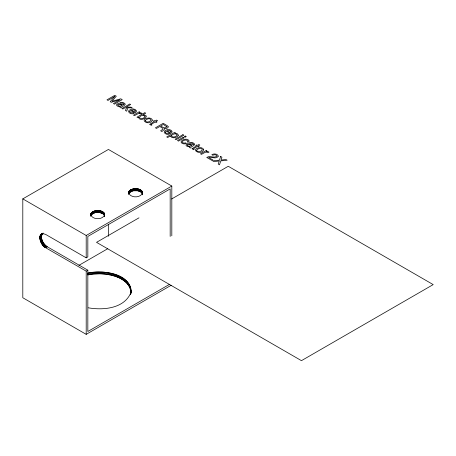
<?xml version="1.0" encoding="UTF-8"?>
<svg xmlns="http://www.w3.org/2000/svg" width="456" height="456" viewBox="0 0 456 456"><rect width="100%" height="100%" fill="white"/><g stroke="black" fill="none" stroke-linecap="round" stroke-linejoin="round"><path stroke-width="0.68" d="M88.612 272.887L87.803 273.053L87.803 274.951L88.612 274.786L88.612 272.887C103.444 270.1 131.727 273.024 130.912 293.396L130.883 289.018M88.612 274.786L89.427 274.632L89.427 272.734M89.427 274.632L91.08 274.364L91.08 272.46M91.097 213.294L90.812 215.876L91.097 213.294C94.192 209.332 102.919 209.275 104.709 214.445M91.097 215.192L91.234 213.072M91.234 214.975L91.394 212.855M91.394 214.759L91.576 212.644M91.08 274.364L91.918 274.25L91.918 272.346M91.918 274.25L92.762 274.147L92.762 272.243M92.762 274.147L93.605 274.056L93.605 272.152M91.576 214.548L94.409 212.912L94.409 211.008M94.409 212.912L94.774 212.804L94.774 210.906M94.774 212.804L95.15 212.713L95.15 210.814M95.15 212.713L95.532 212.633L95.532 210.735M130.969 292.404C129.31 278.137 111.617 274.067 99.596 273.799L99.596 271.896M104.641 215.876L103.204 213.961L99.927 212.633L99.927 210.735M100.309 212.713L100.309 210.814M100.457 273.817L100.457 271.913M100.679 212.804L100.679 210.906M101.044 212.912L101.044 211.008M101.317 273.845L101.317 271.947M101.392 213.026L101.392 211.128M101.734 213.157L101.734 211.259M102.058 213.3L102.058 211.396M102.172 273.891L102.172 271.987M102.372 213.448L102.372 211.55M103.877 274.016L103.877 272.112M104.566 216.646L104.566 213.744M104.641 216.412L104.641 213.978M105.57 274.193L105.57 272.295M106.408 274.301L106.408 272.403M108.066 274.558L108.066 272.659M108.887 274.706L108.887 272.808M115.151 276.336L115.151 274.432M116.611 276.86L116.611 274.957M118.019 277.43L118.019 275.527M122.487 279.745L122.487 277.846M123.063 280.115L123.063 278.217M123.616 280.497L123.616 278.593M124.157 280.879L124.157 278.981M124.682 281.278L124.682 279.374M125.183 281.677L125.183 279.779M125.668 282.087L125.668 280.189M126.13 282.509L126.13 280.605M126.574 282.931L126.574 281.027M128.672 194.022L128.951 191.434C132.046 187.479 140.773 187.422 142.563 192.586M128.951 193.338L129.088 191.218M129.088 193.116L129.248 191.001M129.248 192.899L129.43 190.79M130.091 287.975L130.091 286.077M130.279 288.46L130.279 286.562M130.45 288.95L130.45 287.046M130.524 294.736L130.969 290.506M130.593 289.44L130.593 287.536M130.712 289.93L130.712 288.027M130.764 293.755L130.764 292.484M130.809 290.421L130.809 288.523M130.952 292.9L130.963 290.01M129.43 192.694L132.268 191.058L132.268 189.154M132.268 191.058L132.628 190.95L132.628 189.052M132.628 190.95L133.004 190.859L133.004 188.955M133.004 190.859L133.386 190.779L133.386 188.875M142.494 194.022L141.064 192.107L137.78 190.779L137.78 188.875M138.162 190.859L138.162 188.955M138.533 190.95L138.533 189.052M138.898 191.058L138.898 189.154M139.251 191.172L139.251 189.274M139.587 191.303L139.587 189.4M139.912 191.44L139.912 189.542M140.226 191.594L140.226 189.69M142.42 194.786L142.426 191.89M142.494 194.558L142.494 192.118M142.563 193.857L142.54 192.352M169.552 284.316L87.837 331.495L87.837 270.186L86.195 271.138L45.594 247.699C40.27 245.898 36.001 230.582 45.594 234.39L86.195 257.828L87.837 256.876L87.837 236.43L170.168 188.898L170.168 236.43M87.837 270.186L47.242 246.747C43.177 244.159 39.336 237.502 42.904 233.21L41.257 234.162M90.744 214.445L90.812 213.978M104.709 214.679C102.942 220.066 92.511 220.066 90.744 214.679M128.598 192.586L128.951 191.434M142.563 192.825C140.796 198.212 130.37 198.212 128.598 192.825M130.524 293.47C123.508 308.74 102.845 310.393 88.207 307.794M171.2 285.268L86.195 334.345L22.8 297.745L22.8 198.879L108.42 149.448L171.815 186.048L171.815 235.837M41.063 234.321L43.257 233.084M40.709 234.697L42.528 233.546M40.556 234.908L42.203 233.962M40.413 235.142L42.06 234.19M40.288 235.393L41.935 234.441M40.174 235.661L41.821 234.709M40.077 235.94L41.724 234.988M39.997 236.236L41.644 235.285M39.934 236.544L41.581 235.592M39.883 236.863L41.53 235.912M39.854 237.2L41.496 236.248M39.837 237.542L41.485 236.59M39.837 237.895L41.485 236.943M39.854 238.26L41.496 237.308M39.883 238.63L41.53 237.679M39.934 239.007L41.581 238.06M39.997 239.394L41.644 238.442M40.077 239.782L41.724 238.83M40.174 240.175L41.821 239.223M40.288 240.568L41.935 239.617M40.413 240.962L42.06 240.016M40.556 241.361L42.203 240.409M40.709 241.754L42.357 240.802M40.88 242.147L42.528 241.195M41.063 242.541L42.71 241.589M41.257 242.923L42.904 241.971M41.467 243.304L43.115 242.353M41.69 243.681L43.331 242.729M41.918 244.045L43.565 243.094M42.157 244.405L43.804 243.453M42.408 244.752L44.055 243.8M42.67 245.089L44.317 244.137M42.938 245.413L44.585 244.467M43.217 245.733L44.859 244.781M43.497 246.029L45.144 245.083M43.787 246.32L45.435 245.368M44.078 246.588L45.725 245.641M44.38 246.844L46.027 245.898M44.682 247.084L46.324 246.137M44.984 247.306L46.632 246.36M45.292 247.511L46.934 246.565M45.594 247.699L47.242 246.747M22.8 198.879L86.195 235.478L171.815 186.048M139.006 217.825L96.524 242.347L301.456 360.662L433.2 284.601L228.268 166.286L171.633 198.987M78.928 265.341L107.81 248.668M133.386 190.779L137.78 190.779M95.532 212.633L99.927 212.633M93.605 274.056L99.596 273.799M142.329 191.662L142.329 193.561M142.215 191.434L142.215 193.338M142.072 191.218L142.072 193.116M141.913 191.001L141.913 192.899M141.73 190.79L141.73 192.694M141.525 190.585L141.525 192.489M141.303 190.391L141.303 192.295M141.064 190.203L141.064 192.107M140.801 190.027L140.801 191.925M140.522 189.856L140.522 191.754M137.387 188.807L137.387 190.711M136.994 188.755L136.994 190.659M136.595 188.716L136.595 190.614M136.19 188.687L136.19 190.591M135.785 188.676L135.785 190.574M135.381 188.676L135.381 190.574M134.97 188.687L134.97 190.591M134.571 188.716L134.571 190.614M134.167 188.755L134.167 190.659M133.773 188.807L133.773 190.711M131.915 189.274L131.915 191.172M131.573 189.4L131.573 191.303M131.248 189.542L131.248 191.44M130.935 189.69L130.935 191.594M130.644 189.856L130.644 191.754M130.365 190.027L130.365 191.925M130.102 190.203L130.102 192.107M129.857 190.391L129.857 192.295M129.88 285.593L129.88 287.497M129.646 285.12L129.646 287.018M129.635 190.585L129.635 192.489M129.39 284.647L129.39 286.545M129.116 284.173L129.116 286.077M128.831 191.662L128.831 193.561M128.814 283.712L128.814 285.61M128.74 191.89L128.74 193.789M128.672 192.118L128.62 194.324M128.495 283.25L128.495 285.148M128.153 282.794L128.153 284.692M127.788 282.344L127.788 284.242M127.406 281.899L127.406 283.803M127.002 281.46L127.002 283.364M121.894 277.487L121.894 279.385M121.29 277.134L121.29 279.038M120.663 276.792L120.663 278.696M120.025 276.461L120.025 278.365M119.369 276.142L119.369 278.04M118.702 275.829L118.702 277.732M117.317 275.236L117.317 277.14M115.887 274.689L115.887 276.592M114.399 274.187L114.399 276.091M113.641 273.953L113.641 275.857M112.871 273.731L112.871 275.635M112.096 273.52L112.096 275.424M111.304 273.326L111.304 275.224M110.506 273.138L110.506 275.042M109.702 272.967L109.702 274.871M108.42 224.192L108.42 236.254M107.24 272.523L107.24 274.426M104.726 272.198L104.726 274.096M104.475 213.516L104.475 215.42M104.356 213.294L104.356 215.192M104.219 213.072L104.219 214.975M104.059 212.855L104.059 214.759M103.877 212.644L103.877 214.548M103.672 212.445L103.672 214.343M103.449 212.245L103.449 214.149M103.204 212.057L103.204 213.961M102.948 211.88L102.948 213.778M103.027 272.044L103.027 273.948M102.668 211.709L102.668 213.607M99.533 210.666L99.533 212.564M99.14 210.609L99.14 212.513M98.741 210.569L98.741 212.473M98.741 271.896L98.741 273.794M98.336 210.541L98.336 212.445M97.932 210.529L97.932 212.428M97.88 271.907L97.88 273.805M97.521 210.529L97.521 212.428M97.117 210.541L97.117 212.445M97.02 271.93L97.02 273.828M96.712 210.569L96.712 212.473M96.313 210.609L96.313 212.513M96.165 271.964L96.165 273.868M95.92 210.666L95.92 212.564M95.31 272.015L95.31 273.913M94.455 272.078L94.455 273.982M94.061 211.128L94.061 213.032M93.719 211.259L93.719 213.157M93.394 211.396L93.394 213.3M93.081 211.55L93.081 213.448M92.785 211.709L92.785 213.607M92.511 211.88L92.511 213.778M92.249 212.057L92.249 213.961M92.004 212.245L92.004 214.149M91.781 212.445L91.781 214.343M90.978 213.516L90.978 215.42M90.886 213.744L90.886 215.648M90.767 214.212L90.767 216.178M90.254 272.591L90.254 274.489M86.195 235.478L86.195 257.828M86.195 271.138L86.195 334.345M189.063 141.012L188.18 142.363L187.256 141.827L187.604 140.722C186.008 139.262 183.289 140.243 182.161 141.81A1.659 0.958 0 0 0 182.389 142.574L184.019 143.138L185.495 142.842L186.424 143.378L185.165 143.782A2.759 1.59 0 0 1 183.403 143.805C176.444 141.901 187.216 136.281 189.063 141.012M149.825 124.277L151.21 125.366L151.962 124.933L151.295 124.499L151.495 124.157L155.2 122.014L156.106 122.539L156.887 122.088L155.98 121.564L157.565 120.652L156.602 120.093L155.017 121.005L154.248 120.561L153.467 121.011L154.236 121.456L149.825 124.277M192.09 148.679L193.469 149.767L194.222 149.334L193.561 148.901L193.754 148.553L197.465 146.416L198.371 146.94L199.152 146.49L198.246 145.966L199.831 145.048L198.867 144.489L197.277 145.407L196.507 144.962L195.732 145.413L196.502 145.857L192.09 148.679M129.664 111.606L130.712 112.774L133.038 112.82L133.973 113.362C131.071 115.317 125.605 111.167 130.513 109.514C132.987 107.485 139.576 110.779 134.805 112.974L130.644 110.569L129.664 111.606M165.289 132.172L166.332 133.34L168.657 133.386L169.598 133.927C166.696 135.882 161.225 131.733 166.138 130.08C168.606 128.05 175.201 131.345 170.43 133.54L166.263 131.134L165.289 132.172M123.924 104.082L123.895 104.395C121.803 105.923 119.073 102.041 116.839 104.207C115.488 105.991 118.976 106.829 120.253 106.624L119.922 107.342L121.011 107.964C121.193 106.761 124.157 106.157 125.275 104.373L125.223 104.088C124.106 102.486 121.661 101.722 119.905 102.737L120.794 103.25L122.407 103.067L123.924 104.082M193.361 144.17L193.333 144.489C191.235 146.011 188.51 142.129 186.276 144.296C184.919 146.08 188.413 146.917 189.69 146.718L189.354 147.43L190.448 148.052C190.631 146.849 193.589 146.245 194.712 144.461L194.661 144.176C193.538 142.574 191.098 141.81 189.337 142.825L190.232 143.338L191.845 143.161L193.361 144.17M145.316 120.555L145.276 120.84C146.484 122.989 150.178 121.906 151.09 120.025L149.933 118.891A1.835 1.06 0 0 0 148.439 118.754L146.427 119.455L145.316 120.555M196.639 150.189L196.599 150.474C197.801 152.617 201.501 151.54 202.413 149.653L201.256 148.525A1.835 1.06 0 0 0 199.762 148.382L197.75 149.083L196.639 150.189M168.224 126.842L167.848 127.691L166.594 128.415L164.342 128.529L164.325 129.538L161.909 131.545L160.615 130.798L162.883 129.196L163.043 128.506L159.834 126.489L156.488 128.421L155.433 127.811L163.225 123.308L167.58 125.902L168.224 126.842M145.059 116.457C144.33 118.355 140.864 119.461 139.502 117.574L139.485 117.226C140.431 115.453 143.914 114.433 145.059 116.457M138.595 117.249C139.633 123.017 152.287 115.396 142.905 114.815L145.732 113.179L144.808 112.643L136.988 117.158L137.866 117.665L138.595 117.249M152.367 120.133C149.739 126.5 137.889 119.62 148.439 118.001A3.317 1.915 0 0 1 150.605 118.332L151.723 118.97L152.367 120.133M203.684 149.762C201.062 156.129 189.211 149.249 199.762 147.63A3.317 1.915 0 0 1 201.928 147.961L203.045 148.599L203.684 149.762M117.882 104.806L117.825 105.102C118.794 106.504 121.096 106.396 122.345 105.364L119.409 104.344L117.882 104.806M187.313 144.894L187.262 145.19C188.231 146.593 190.528 146.484 191.776 145.453L188.847 144.432L187.313 144.894M135.381 110.933L134.583 111.965L131.431 110.147L133.961 109.805L135.381 110.933M171 131.499L170.208 132.536L167.05 130.712L169.586 130.37L171 131.499M166.736 126.779C165.454 129.19 162.171 127.007 160.711 125.981L163.373 124.442L166.736 126.779M218.31 156.123C216.503 159.748 211.681 156.545 208.711 157.525L212.855 159.919L211.954 160.438L206.739 157.428C209.828 155.165 213.767 158.403 216.737 156.391L216.725 155.519L215.728 154.88L214.126 154.761L212.798 155.268L211.829 154.709C213.773 153.438 217.54 153.638 218.31 156.123M178.399 135.204C177.179 137.809 172.539 138.863 170.607 136.464L170.584 135.82L167.683 137.495L166.725 136.942L174.648 132.371L175.577 132.907L174.819 133.34L177.498 133.83L178.399 135.204M220.636 156.454L219.45 160.159L212.667 160.848L213.938 161.584L219.302 160.985L218.196 164.046L219.507 164.804L220.761 160.911L227.173 160.227L225.914 159.503L220.96 160.084L221.952 157.217L220.636 156.454M127.919 107.816L126.66 111.196L125.44 110.489L126.534 107.816L125.001 107.776L122.869 109.007L121.951 108.477L129.743 103.979L130.661 104.509L126.135 107.12L130.997 107.143L132.217 107.844L127.919 107.816M171.627 135.398L171.496 136.082C172.887 137.883 176.033 136.857 177.048 135.147L177.042 134.805C175.725 133.004 172.904 134.047 171.627 135.398M114.536 96.609L110.204 101.694L111.247 102.298L120.042 99.784L113.447 103.569L114.45 104.145L122.242 99.647L120.749 98.787L111.937 101.306L116.286 96.21L114.775 95.338L106.983 99.835L107.992 100.417L114.536 96.609M139.154 111.845L133.471 115.129L134.423 115.681L138.362 113.521L139.969 113.47L141.007 113.966L142.016 113.384L141.098 112.945L139.08 112.94L140.06 112.37L139.154 111.845M182.924 134.685L175.132 139.183L176.09 139.736L183.882 135.232L182.924 134.685M183.175 137.296L177.521 140.562L178.49 141.121L184.144 137.854L183.175 137.296M185.313 136.059L184.23 136.686L185.204 137.245L186.282 136.623L185.313 136.059M206.175 150.543L200.492 153.82L201.449 154.373L205.382 152.213L206.99 152.167L208.033 152.663L209.036 152.082L208.118 151.637L206.101 151.631L207.081 151.067L206.175 150.543"/></g></svg>
